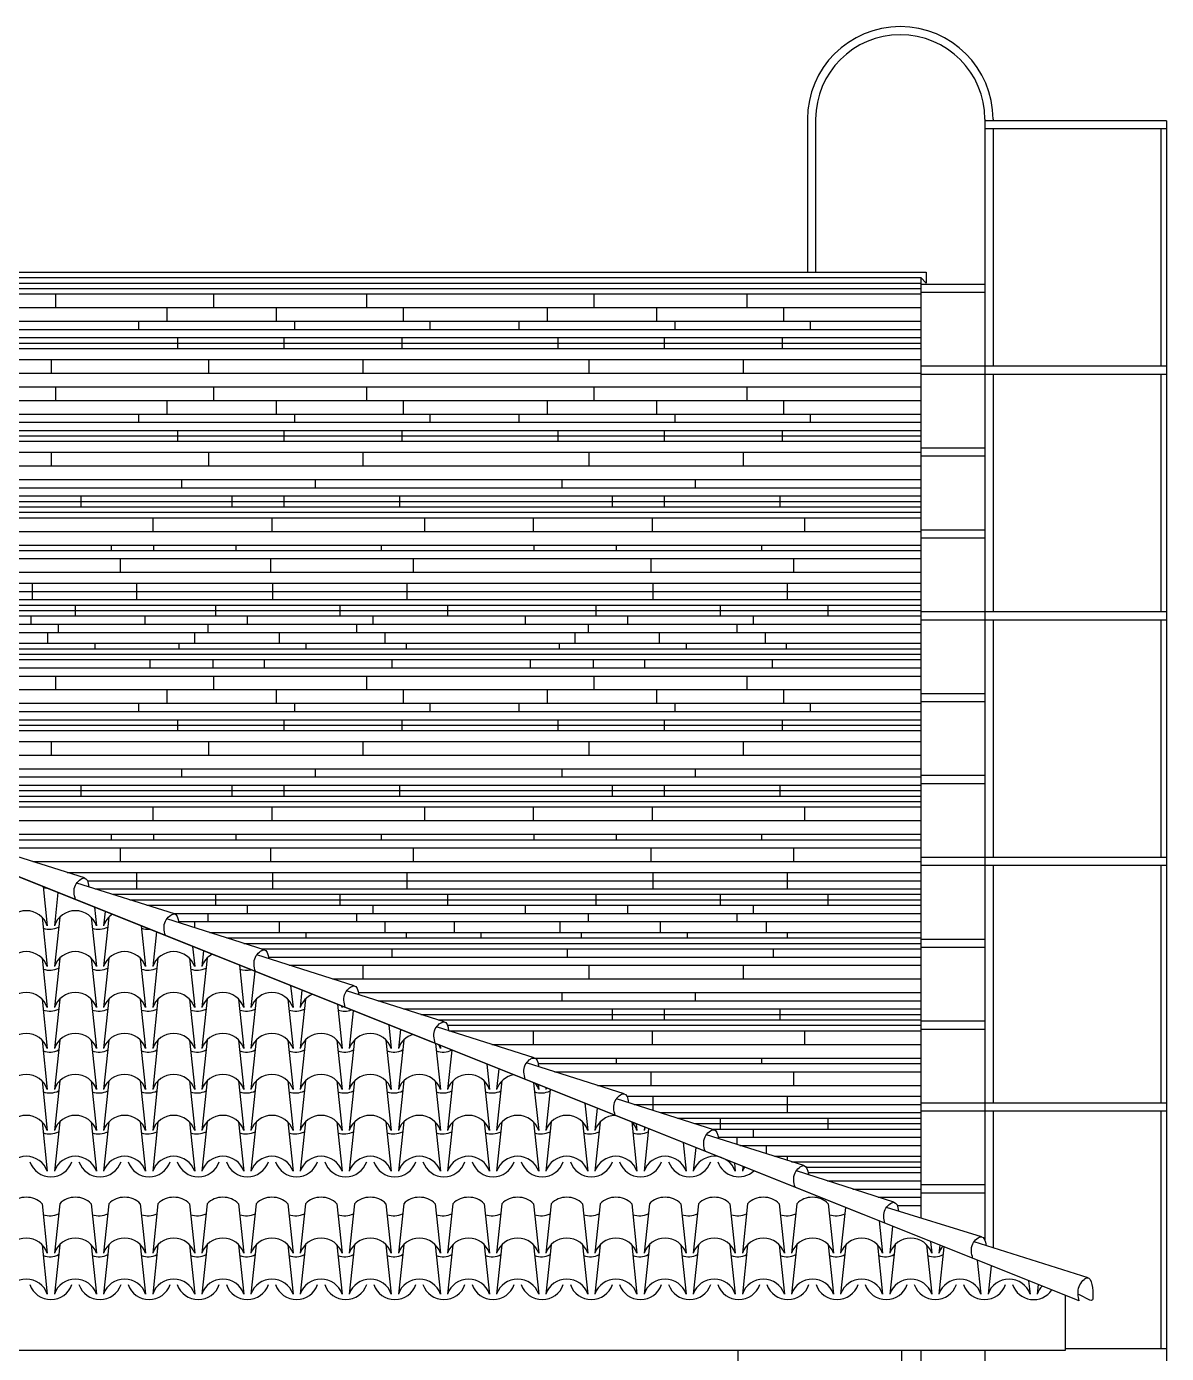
# Model space of a CAD drawing. Header units: millimetres. Extents: x -4228 to 27092, y -6721 to 984.
# Drawn here: x 23699.9 to 24117.5, y -2246.2 to -1760 of the extents above; entities that cross this region are included whole.
import ezdxf

# ---------------------------------------------------------------- set-up
doc = ezdxf.new("R2010")
doc.units = ezdxf.units.MM
doc.header["$LTSCALE"] = 50
for name, color, linetype in [('PAREDES3', 2, 'Continuous'), ('pedras', 2, 'Continuous'), ('PENA01', 3, 'Continuous'), ('PENA24', 24, 'Continuous'), ('PENA_01', 3, 'Continuous'), ('telhas', 3, 'Continuous')]:
    doc.layers.add(name, color=color, linetype=linetype)

msp = doc.modelspace()

# ---------------------------------------------------------------- linework, layer by layer
at = {"layer": 'PAREDES3', "color": 3, "linetype": 'Continuous', "lineweight": 30}
for p, q in [((24080.52, -2244.96), (24080.52, -2224.96)), ((24080.52, -2244.96), (24080.52, -2224.96)), ((24080.52, -2244.96), (24080.52, -2226.96)), ((24080.52, -2244.96), (24080.52, -2226.96)), ((23475.52, -2244.96), (24080.52, -2244.96)), ((23960.52, -2244.96), (23960.52, -2882.46)), ((24020.52, -2294.96), (24020.52, -2244.96))]:
    msp.add_line(p, q, dxfattribs=at)
at = {"layer": 'pedras', "color": 53, "linetype": 'Continuous', "lineweight": 30}
for p, q in [((23643.47, -1853.96), (24027.47, -1853.96)), ((23643.47, -1855.96), (24027.47, -1855.96)), ((23643.47, -1857.96), (24027.47, -1857.96)), ((23710.59, -1862.96), (23710.59, -1857.96)), ((23768.48, -1862.96), (23768.48, -1857.96)), ((23824.56, -1862.96), (23824.56, -1857.96)), ((23907.8, -1862.96), (23907.8, -1857.96)), ((23963.88, -1862.96), (23963.88, -1857.96)), ((23643.47, -1862.96), (24027.47, -1862.96)), ((23751.43, -1867.96), (23751.43, -1862.96)), ((23791.48, -1867.96), (23791.48, -1862.96)), ((23838, -1867.96), (23838, -1862.96)), ((23890.74, -1867.96), (23890.74, -1862.96)), ((23930.8, -1867.96), (23930.8, -1862.96)), ((23977.31, -1867.96), (23977.31, -1862.96)), ((23643.47, -1867.96), (24027.47, -1867.96)), ((23643.47, -1870.96), (24027.47, -1870.96)), ((23741.09, -1870.96), (23741.09, -1867.96)), ((23798.2, -1870.96), (23798.2, -1867.96)), ((23847.82, -1870.96), (23847.82, -1867.96)), ((23880.4, -1870.96), (23880.4, -1867.96)), ((23937.52, -1870.96), (23937.52, -1867.96)), ((23987.14, -1870.96), (23987.14, -1867.96)), ((23643.47, -1873.96), (24027.47, -1873.96)), ((23643.47, -1875.96), (24027.47, -1875.96)), ((23755.3, -1877.96), (23755.3, -1873.96)), ((23794.33, -1877.96), (23794.33, -1873.96)), ((23837.49, -1877.96), (23837.49, -1873.96)), ((23894.61, -1877.96), (23894.61, -1873.96)), ((23933.64, -1877.96), (23933.64, -1873.96)), ((23976.8, -1877.96), (23976.8, -1873.96)), ((23643.47, -1877.96), (24027.47, -1877.96)), ((23643.47, -1881.96), (24027.47, -1881.96)), ((23709.04, -1886.96), (23709.04, -1881.96)), ((23766.67, -1886.96), (23766.67, -1881.96)), ((23823.27, -1886.96), (23823.27, -1881.96)), ((23905.99, -1886.96), (23905.99, -1881.96)), ((23962.58, -1886.96), (23962.58, -1881.96)), ((23643.47, -1886.96), (24027.47, -1886.96)), ((23643.47, -1891.96), (24027.47, -1891.96)), ((23710.59, -1896.96), (23710.59, -1891.96)), ((23768.48, -1896.96), (23768.48, -1891.96)), ((23824.56, -1896.96), (23824.56, -1891.96)), ((23907.8, -1896.96), (23907.8, -1891.96)), ((23963.88, -1896.96), (23963.88, -1891.96)), ((23643.47, -1896.96), (24027.47, -1896.96)), ((23751.43, -1901.96), (23751.43, -1896.96)), ((23791.48, -1901.96), (23791.48, -1896.96)), ((23838, -1901.96), (23838, -1896.96)), ((23890.74, -1901.96), (23890.74, -1896.96)), ((23930.8, -1901.96), (23930.8, -1896.96)), ((23977.31, -1901.96), (23977.31, -1896.96)), ((23643.47, -1901.96), (24027.47, -1901.96)), ((23643.47, -1904.96), (24027.47, -1904.96)), ((23741.09, -1904.96), (23741.09, -1901.96)), ((23798.2, -1904.96), (23798.2, -1901.96)), ((23847.82, -1904.96), (23847.82, -1901.96)), ((23880.4, -1904.96), (23880.4, -1901.96)), ((23937.52, -1904.96), (23937.52, -1901.96)), ((23987.14, -1904.96), (23987.14, -1901.96)), ((23643.47, -1907.96), (24027.47, -1907.96)), ((23643.47, -1909.96), (24027.47, -1909.96)), ((23755.3, -1911.96), (23755.3, -1907.96)), ((23794.33, -1911.96), (23794.33, -1907.96)), ((23837.49, -1911.96), (23837.49, -1907.96)), ((23894.61, -1911.96), (23894.61, -1907.96)), ((23933.64, -1911.96), (23933.64, -1907.96)), ((23976.8, -1911.96), (23976.8, -1907.96)), ((23643.47, -1911.96), (24027.47, -1911.96)), ((23643.47, -1915.96), (24027.47, -1915.96)), ((23709.04, -1920.96), (23709.04, -1915.96)), ((23766.67, -1920.96), (23766.67, -1915.96)), ((23823.27, -1920.96), (23823.27, -1915.96)), ((23905.99, -1920.96), (23905.99, -1915.96)), ((23962.58, -1920.96), (23962.58, -1915.96)), ((23643.47, -1920.96), (24027.47, -1920.96)), ((23643.47, -1925.96), (24027.47, -1925.96)), ((23643.47, -1928.96), (24027.47, -1928.96)), ((23756.85, -1928.96), (23756.85, -1925.96)), ((23805.7, -1928.96), (23805.7, -1925.96)), ((23896.17, -1928.96), (23896.17, -1925.96)), ((23945.01, -1928.96), (23945.01, -1925.96)), ((23643.47, -1931.96), (24027.47, -1931.96)), ((23643.47, -1933.96), (24027.47, -1933.96)), ((23719.9, -1935.96), (23719.9, -1931.96)), ((23775.2, -1935.96), (23775.2, -1931.96)), ((23794.33, -1935.96), (23794.33, -1931.96)), ((23836.71, -1935.96), (23836.71, -1931.96)), ((23914.51, -1935.96), (23914.51, -1931.96)), ((23933.64, -1935.96), (23933.64, -1931.96)), ((23976.02, -1935.96), (23976.02, -1931.96)), ((23643.47, -1935.96), (24027.47, -1935.96)), ((23643.47, -1937.96), (24027.47, -1937.96)), ((23643.47, -1939.96), (24027.47, -1939.96)), ((23746.26, -1944.96), (23746.26, -1939.96)), ((23789.93, -1944.96), (23789.93, -1939.96)), ((23845.76, -1944.96), (23845.76, -1939.96)), ((23885.57, -1944.96), (23885.57, -1939.96)), ((23929.25, -1944.96), (23929.25, -1939.96)), ((23985.07, -1944.96), (23985.07, -1939.96)), ((23643.47, -1944.96), (24027.47, -1944.96)), ((23643.47, -1949.96), (24027.47, -1949.96)), ((23643.47, -1951.96), (24027.47, -1951.96)), ((23731.01, -1951.96), (23731.01, -1949.96)), ((23746.52, -1951.96), (23746.52, -1949.96)), ((23776.75, -1951.96), (23776.75, -1949.96)), ((23829.99, -1951.96), (23829.99, -1949.96)), ((23885.83, -1951.96), (23885.83, -1949.96)), ((23916.07, -1951.96), (23916.07, -1949.96)), ((23969.3, -1951.96), (23969.3, -1949.96)), ((23643.47, -1954.96), (24027.47, -1954.96)), ((23734.37, -1959.96), (23734.37, -1954.96)), ((23789.42, -1959.96), (23789.42, -1954.96)), ((23841.62, -1959.96), (23841.62, -1954.96)), ((23928.73, -1959.96), (23928.73, -1954.96)), ((23980.93, -1959.96), (23980.93, -1954.96)), ((23643.47, -1959.96), (24027.47, -1959.96)), ((23643.47, -1963.96), (24027.47, -1963.96)), ((23702.07, -1969.96), (23702.07, -1963.96)), ((23740.31, -1969.96), (23740.31, -1963.96)), ((23790.19, -1969.96), (23790.19, -1963.96)), ((23839.3, -1969.96), (23839.3, -1963.96)), ((23929.5, -1969.96), (23929.5, -1963.96)), ((23978.61, -1969.96), (23978.61, -1963.96)), ((23643.47, -1966.96), (24027.47, -1966.96)), ((23643.47, -1969.96), (24027.47, -1969.96)), ((23643.47, -1971.96), (24027.47, -1971.96)), ((23643.47, -1973.96), (24027.47, -1973.96)), ((23717.83, -1975.96), (23717.83, -1971.96)), ((23769.26, -1975.96), (23769.26, -1971.96)), ((23814.74, -1975.96), (23814.74, -1971.96)), ((23854.28, -1975.96), (23854.28, -1971.96)), ((23908.57, -1975.96), (23908.57, -1971.96)), ((23954.06, -1975.96), (23954.06, -1971.96)), ((23993.6, -1975.96), (23993.6, -1971.96)), ((23643.47, -1975.96), (24027.47, -1975.96)), ((23643.47, -1978.96), (24027.47, -1978.96)), ((23701.55, -1978.96), (23701.55, -1975.96)), ((23711.63, -1981.96), (23711.63, -1978.96)), ((23743.42, -1978.96), (23743.42, -1975.96)), ((23766.42, -1981.96), (23766.42, -1978.96)), ((23780.89, -1978.96), (23780.89, -1975.96)), ((23820.95, -1981.96), (23820.95, -1978.96)), ((23826.89, -1978.96), (23826.89, -1975.96)), ((23882.73, -1978.96), (23882.73, -1975.96)), ((23905.73, -1981.96), (23905.73, -1978.96)), ((23920.2, -1978.96), (23920.2, -1975.96)), ((23960.26, -1981.96), (23960.26, -1978.96)), ((23966.2, -1978.96), (23966.2, -1975.96)), ((23643.47, -1981.96), (24027.47, -1981.96)), ((23707.75, -1985.96), (23707.75, -1981.96)), ((23761.51, -1985.96), (23761.51, -1981.96)), ((23792.52, -1985.96), (23792.52, -1981.96)), ((23831.28, -1985.96), (23831.28, -1981.96)), ((23900.82, -1985.96), (23900.82, -1981.96)), ((23931.83, -1985.96), (23931.83, -1981.96)), ((23970.6, -1985.96), (23970.6, -1981.96)), ((23643.47, -1985.96), (24027.47, -1985.96)), ((23643.47, -1987.96), (24027.47, -1987.96)), ((23725.07, -1987.96), (23725.07, -1985.96)), ((23755.82, -1987.96), (23755.82, -1985.96)), ((23802.34, -1987.96), (23802.34, -1985.96)), ((23839.04, -1987.96), (23839.04, -1985.96)), ((23895.13, -1987.96), (23895.13, -1985.96)), ((23941.65, -1987.96), (23941.65, -1985.96)), ((23978.35, -1987.96), (23978.35, -1985.96)), ((23643.47, -1989.96), (24027.47, -1989.96)), ((23643.47, -1991.96), (24027.47, -1991.96)), ((23745.22, -1994.96), (23745.22, -1991.96)), ((23768.23, -1994.96), (23768.23, -1991.96)), ((23787.09, -1994.96), (23787.09, -1991.96)), ((23833.87, -1994.96), (23833.87, -1991.96)), ((23884.54, -1994.96), (23884.54, -1991.96)), ((23907.54, -1994.96), (23907.54, -1991.96)), ((23926.4, -1994.96), (23926.4, -1991.96)), ((23973.18, -1994.96), (23973.18, -1991.96)), ((23643.47, -1994.96), (24027.47, -1994.96)), ((23643.47, -1997.96), (24027.47, -1997.96)), ((23710.59, -2002.96), (23710.59, -1997.96)), ((23768.48, -2002.96), (23768.48, -1997.96)), ((23824.56, -2002.96), (23824.56, -1997.96)), ((23907.8, -2002.96), (23907.8, -1997.96)), ((23963.88, -2002.96), (23963.88, -1997.96)), ((23643.47, -2002.96), (24027.47, -2002.96)), ((23751.43, -2007.96), (23751.43, -2002.96)), ((23791.48, -2007.96), (23791.48, -2002.96)), ((23838, -2007.96), (23838, -2002.96)), ((23890.74, -2007.96), (23890.74, -2002.96)), ((23930.8, -2007.96), (23930.8, -2002.96)), ((23977.31, -2007.96), (23977.31, -2002.96)), ((23643.47, -2007.96), (24027.47, -2007.96)), ((23741.09, -2010.96), (23741.09, -2007.96)), ((23798.2, -2010.96), (23798.2, -2007.96)), ((23847.82, -2010.96), (23847.82, -2007.96)), ((23880.4, -2010.96), (23880.4, -2007.96)), ((23937.52, -2010.96), (23937.52, -2007.96)), ((23987.14, -2010.96), (23987.14, -2007.96)), ((23643.47, -2010.96), (24027.47, -2010.96)), ((23643.47, -2013.96), (24027.47, -2013.96)), ((23643.47, -2015.96), (24027.47, -2015.96)), ((23755.3, -2017.96), (23755.3, -2013.96)), ((23794.33, -2017.96), (23794.33, -2013.96)), ((23837.49, -2017.96), (23837.49, -2013.96)), ((23894.61, -2017.96), (23894.61, -2013.96)), ((23933.64, -2017.96), (23933.64, -2013.96)), ((23976.8, -2017.96), (23976.8, -2013.96)), ((23643.47, -2017.96), (24027.47, -2017.96)), ((23643.47, -2021.96), (24027.47, -2021.96)), ((23709.04, -2026.96), (23709.04, -2021.96)), ((23766.67, -2026.96), (23766.67, -2021.96)), ((23823.27, -2026.96), (23823.27, -2021.96)), ((23905.99, -2026.96), (23905.99, -2021.96)), ((23962.58, -2026.96), (23962.58, -2021.96)), ((23643.47, -2026.96), (24027.47, -2026.96)), ((23643.47, -2031.96), (24027.47, -2031.96)), ((23756.85, -2034.96), (23756.85, -2031.96)), ((23805.7, -2034.96), (23805.7, -2031.96)), ((23896.17, -2034.96), (23896.17, -2031.96)), ((23945.01, -2034.96), (23945.01, -2031.96)), ((23643.47, -2034.96), (24027.47, -2034.96)), ((23643.47, -2037.96), (24027.47, -2037.96)), ((23643.47, -2039.96), (24027.47, -2039.96)), ((23643.72, -2041.96), (24027.47, -2041.96)), ((23719.9, -2041.96), (23719.9, -2037.96)), ((23775.2, -2041.96), (23775.2, -2037.96)), ((23794.33, -2041.96), (23794.33, -2037.96)), ((23836.71, -2041.96), (23836.71, -2037.96)), ((23914.51, -2041.96), (23914.51, -2037.96)), ((23933.64, -2041.96), (23933.64, -2037.96)), ((23976.02, -2041.96), (23976.02, -2037.96)), ((23650.03, -2043.96), (24027.47, -2043.96)), ((23655.88, -2045.96), (24027.47, -2045.96)), ((23746.26, -2050.96), (23746.26, -2045.96)), ((23789.93, -2050.96), (23789.93, -2045.96)), ((23845.76, -2050.96), (23845.76, -2045.96)), ((23885.57, -2050.96), (23885.57, -2045.96)), ((23929.25, -2050.96), (23929.25, -2045.96)), ((23985.07, -2050.96), (23985.07, -2045.96)), ((23663.47, -2050.96), (24027.47, -2050.96)), ((23679.26, -2055.96), (24027.47, -2055.96)), ((23731.01, -2057.96), (23731.01, -2055.96)), ((23746.52, -2057.96), (23746.52, -2055.96)), ((23776.75, -2057.96), (23776.75, -2055.96)), ((23829.99, -2057.96), (23829.99, -2055.96)), ((23885.83, -2057.96), (23885.83, -2055.96)), ((23916.07, -2057.96), (23916.07, -2055.96)), ((23969.3, -2057.96), (23969.3, -2055.96)), ((23685.57, -2057.96), (24027.47, -2057.96)), ((23689.61, -2060.96), (24027.47, -2060.96)), ((23734.37, -2065.96), (23734.37, -2060.96)), ((23789.42, -2065.96), (23789.42, -2060.96)), ((23841.62, -2065.96), (23841.62, -2060.96)), ((23928.73, -2065.96), (23928.73, -2060.96)), ((23980.93, -2065.96), (23980.93, -2060.96)), ((23702.17, -2065.96), (24027.47, -2065.96)), ((23714.8, -2069.96), (24027.47, -2069.96)), ((23740.31, -2075.96), (23740.31, -2069.96)), ((23790.19, -2075.96), (23790.19, -2069.96)), ((23839.3, -2075.96), (23839.3, -2069.96)), ((23929.5, -2075.96), (23929.5, -2069.96)), ((23978.61, -2075.96), (23978.61, -2069.96)), ((23722.19, -2072.96), (24027.47, -2072.96)), ((23725.08, -2075.96), (24027.47, -2075.96)), ((23731.39, -2077.96), (24027.47, -2077.96)), ((23737.71, -2079.96), (24027.47, -2079.96)), ((23769.26, -2081.96), (23769.26, -2077.96)), ((23814.74, -2081.96), (23814.74, -2077.96)), ((23854.28, -2081.96), (23854.28, -2077.96)), ((23908.57, -2081.96), (23908.57, -2077.96)), ((23954.06, -2081.96), (23954.06, -2077.96)), ((23993.6, -2081.96), (23993.6, -2077.96)), ((23744.02, -2081.96), (24027.47, -2081.96)), ((23753.49, -2084.96), (24027.47, -2084.96)), ((23766.42, -2087.96), (23766.42, -2084.96)), ((23780.89, -2084.96), (23780.89, -2081.96)), ((23820.95, -2087.96), (23820.95, -2084.96)), ((23826.89, -2084.96), (23826.89, -2081.96)), ((23882.73, -2084.96), (23882.73, -2081.96)), ((23905.73, -2087.96), (23905.73, -2084.96)), ((23920.2, -2084.96), (23920.2, -2081.96)), ((23960.26, -2087.96), (23960.26, -2084.96)), ((23966.2, -2084.96), (23966.2, -2081.96)), ((23755.62, -2087.96), (24027.47, -2087.96)), ((23761.51, -2090.24), (23761.51, -2087.96)), ((23792.52, -2091.96), (23792.52, -2087.96)), ((23831.28, -2091.96), (23831.28, -2087.96)), ((23856.68, -2091.96), (23856.68, -2087.96)), ((23895.44, -2091.96), (23895.44, -2087.96)), ((23932.17, -2091.96), (23932.17, -2087.96)), ((23970.94, -2091.96), (23970.94, -2087.96)), ((23766.93, -2091.96), (24027.47, -2091.96)), ((23773.25, -2093.96), (24027.47, -2093.96)), ((23802.34, -2093.96), (23802.34, -2091.96)), ((23839.04, -2093.96), (23839.04, -2091.96)), ((23866.5, -2093.96), (23866.5, -2091.96)), ((23903.19, -2093.96), (23903.19, -2091.96)), ((23941.99, -2093.96), (23941.99, -2091.96)), ((23978.69, -2093.96), (23978.69, -2091.96)), ((23779.56, -2095.96), (24027.47, -2095.96)), ((23785.88, -2097.96), (24027.47, -2097.96)), ((23833.87, -2100.96), (23833.87, -2097.96)), ((23898.03, -2100.96), (23898.03, -2097.96)), ((23973.52, -2100.96), (23973.52, -2097.96)), ((23788.54, -2100.96), (24027.47, -2100.96)), ((23796.16, -2103.96), (24027.47, -2103.96)), ((23823.27, -2108.96), (23823.27, -2103.96)), ((23905.99, -2108.96), (23905.99, -2103.96)), ((23962.58, -2108.96), (23962.58, -2103.96)), ((23811.94, -2108.96), (24027.47, -2108.96)), ((23821.46, -2113.96), (24027.47, -2113.96)), ((23896.17, -2116.96), (23896.17, -2113.96)), ((23945.01, -2116.96), (23945.01, -2113.96)), ((23828.54, -2116.96), (24027.47, -2116.96)), ((23838.01, -2119.96), (24027.47, -2119.96)), ((23914.51, -2123.96), (23914.51, -2119.96)), ((23933.64, -2123.96), (23933.64, -2119.96)), ((23976.02, -2123.96), (23976.02, -2119.96)), ((23844.33, -2121.96), (24027.47, -2121.96)), ((23850.64, -2123.96), (24027.47, -2123.96)), ((23854.1, -2125.96), (24027.47, -2125.96)), ((23854.61, -2127.96), (24027.47, -2127.96)), ((23885.57, -2132.96), (23885.57, -2127.96)), ((23929.25, -2132.96), (23929.25, -2127.96)), ((23985.07, -2132.96), (23985.07, -2127.96)), ((23870.39, -2132.96), (24027.47, -2132.96)), ((23885.16, -2137.96), (24027.47, -2137.96)), ((23916.07, -2139.96), (23916.07, -2137.96)), ((23969.3, -2139.96), (23969.3, -2137.96)), ((23887.28, -2139.96), (24027.47, -2139.96)), ((23893.31, -2142.96), (24027.47, -2142.96)), ((23928.73, -2147.96), (23928.73, -2142.96)), ((23980.93, -2147.96), (23980.93, -2142.96)), ((23909.09, -2147.96), (24027.47, -2147.96)), ((23919.84, -2151.96), (24027.47, -2151.96)), ((23929.5, -2157.17), (23929.5, -2151.96)), ((23978.61, -2157.96), (23978.61, -2151.96)), ((23922.53, -2154.96), (24027.47, -2154.96)), ((23932, -2157.96), (24027.47, -2157.96)), ((23938.32, -2159.96), (24027.47, -2159.96)), ((23944.63, -2161.96), (24027.47, -2161.96)), ((23954.06, -2163.96), (23954.06, -2159.96)), ((23993.6, -2163.96), (23993.6, -2159.96)), ((23950.95, -2163.96), (24027.47, -2163.96)), ((23953.3, -2166.96), (24027.47, -2166.96)), ((23960.26, -2169.66), (23960.26, -2166.96)), ((23966.2, -2166.96), (23966.2, -2163.96)), ((23961.23, -2169.96), (24027.47, -2169.96)), ((23970.94, -2173.04), (23970.94, -2169.96)), ((23973.86, -2173.96), (24027.47, -2173.96)), ((23978.69, -2175.49), (23978.69, -2173.96)), ((23980.17, -2175.96), (24027.47, -2175.96)), ((23985.53, -2177.96), (24027.47, -2177.96)), ((23986.22, -2179.96), (24027.47, -2179.96)), ((23993.37, -2182.96), (24027.47, -2182.96)), ((24002.65, -2185.96), (24027.47, -2185.96)), ((24011.92, -2188.96), (24027.47, -2188.96)), ((24018.85, -2191.96), (24027.47, -2191.96))]:
    msp.add_line(p, q, dxfattribs=at)
at = {"layer": 'PENA01', "color": 3, "linetype": 'Continuous', "lineweight": 30}
for p, q in [((24027.47, -1851.96), (24027.47, -2196.55)), ((24027.47, -2244.96), (24027.47, -2382.96))]:
    msp.add_line(p, q, dxfattribs=at)
at = {"layer": 'PENA24', "color": 3, "linetype": 'Continuous', "lineweight": 30}
msp.add_line((24085.52, -2226.96), (23633.02, -2045.96), dxfattribs=at)
msp.add_line((24085.52, -2226.96), (23633.02, -2045.96), dxfattribs=at)
at = {"layer": 'PENA24', "color": 3, "lineweight": 30}
for p, q in [((24085.52, -2226.96), (23690.52, -2068.96)), ((23705.99, -2075.15), (23707.52, -2089.46)), ((23711.42, -2077.32), (23710.12, -2089.46)), ((23724.79, -2082.67), (23725.52, -2089.46)), ((23728.68, -2084.23), (23728.12, -2089.46)), ((23705.58, -2086.35), (23707.52, -2104.46)), ((23712.06, -2086.35), (23710.12, -2104.46)), ((23723.58, -2086.35), (23725.52, -2104.46)), ((23730.06, -2086.35), (23728.12, -2104.46)), ((23741.92, -2089.52), (23743.52, -2104.46)), ((23747.48, -2091.75), (23746.12, -2104.46)), ((23760.73, -2097.05), (23761.52, -2104.46)), ((23764.74, -2098.65), (23764.12, -2104.46)), ((23705.58, -2101.35), (23707.52, -2119.46)), ((23712.06, -2101.35), (23710.12, -2119.46)), ((23723.58, -2101.35), (23725.52, -2119.46)), ((23730.06, -2101.35), (23728.12, -2119.46)), ((23741.58, -2101.35), (23743.52, -2119.46)), ((23748.06, -2101.35), (23746.12, -2119.46)), ((23759.58, -2101.35), (23761.52, -2119.46)), ((23766.06, -2101.35), (23764.12, -2119.46)), ((23777.86, -2103.9), (23779.52, -2119.46)), ((23783.54, -2106.17), (23782.12, -2119.46)), ((23796.66, -2111.42), (23797.52, -2119.46)), ((23800.8, -2113.08), (23800.12, -2119.46)), ((23705.58, -2116.35), (23707.52, -2134.46)), ((23712.06, -2116.35), (23710.12, -2134.46)), ((23723.58, -2116.35), (23725.52, -2134.46)), ((23730.06, -2116.35), (23728.12, -2134.46)), ((23741.58, -2116.35), (23743.52, -2134.46)), ((23748.06, -2116.35), (23746.12, -2134.46)), ((23759.58, -2116.35), (23761.52, -2134.46)), ((23766.06, -2116.35), (23764.12, -2134.46)), ((23777.58, -2116.35), (23779.52, -2134.46)), ((23784.06, -2116.35), (23782.12, -2134.46)), ((23795.58, -2116.35), (23797.52, -2134.46)), ((23802.06, -2116.35), (23800.12, -2134.46)), ((23813.79, -2118.27), (23815.52, -2134.46)), ((23815.47, -2118.94), (23815.52, -2119.46)), ((23819.6, -2120.6), (23818.12, -2134.46)), ((23832.59, -2125.79), (23833.52, -2134.46)), ((23836.87, -2127.5), (23836.12, -2134.46)), ((23705.58, -2131.35), (23707.52, -2149.46)), ((23712.06, -2131.35), (23710.12, -2149.46)), ((23723.58, -2131.35), (23725.52, -2149.46)), ((23730.06, -2131.35), (23728.12, -2149.46)), ((23741.58, -2131.35), (23743.52, -2149.46)), ((23748.06, -2131.35), (23746.12, -2149.46)), ((23759.58, -2131.35), (23761.52, -2149.46)), ((23766.06, -2131.35), (23764.12, -2149.46)), ((23777.58, -2131.35), (23779.52, -2149.46)), ((23784.06, -2131.35), (23782.12, -2149.46)), ((23795.58, -2131.35), (23797.52, -2149.46)), ((23802.06, -2131.35), (23800.12, -2149.46)), ((23813.58, -2131.35), (23815.52, -2149.46)), ((23820.06, -2131.35), (23818.12, -2149.46)), ((23831.58, -2131.35), (23833.52, -2149.46)), ((23838.06, -2131.35), (23836.12, -2149.46)), ((23849.72, -2132.64), (23851.52, -2149.46)), ((23851.4, -2133.31), (23851.52, -2134.46)), ((23854.13, -2134.4), (23854.12, -2134.46)), ((23855.67, -2135.01), (23854.12, -2149.46)), ((23868.53, -2140.16), (23869.52, -2149.46)), ((23872.93, -2141.93), (23872.12, -2149.46)), ((23705.58, -2146.35), (23707.52, -2164.46)), ((23712.06, -2146.35), (23710.12, -2164.46)), ((23723.58, -2146.35), (23725.52, -2164.46)), ((23730.06, -2146.35), (23728.12, -2164.46)), ((23741.58, -2146.35), (23743.52, -2164.46)), ((23748.06, -2146.35), (23746.12, -2164.46)), ((23759.58, -2146.35), (23761.52, -2164.46)), ((23766.06, -2146.35), (23764.12, -2164.46)), ((23777.58, -2146.35), (23779.52, -2164.46)), ((23784.06, -2146.35), (23782.12, -2164.46)), ((23795.58, -2146.35), (23797.52, -2164.46)), ((23802.06, -2146.35), (23800.12, -2164.46)), ((23813.58, -2146.35), (23815.52, -2164.46)), ((23820.06, -2146.35), (23818.12, -2164.46)), ((23831.58, -2146.35), (23833.52, -2164.46)), ((23838.06, -2146.35), (23836.12, -2164.46)), ((23849.58, -2146.35), (23851.52, -2164.46)), ((23856.06, -2146.35), (23854.12, -2164.46)), ((23867.58, -2146.35), (23869.52, -2164.46)), ((23874.06, -2146.35), (23872.12, -2164.46)), ((23885.65, -2147.02), (23887.52, -2164.46)), ((23887.33, -2147.69), (23887.52, -2149.46)), ((23890.19, -2148.83), (23890.12, -2149.46)), ((23891.73, -2149.45), (23890.12, -2164.46)), ((23904.46, -2154.54), (23905.52, -2164.46)), ((23908.99, -2156.35), (23908.12, -2164.46)), ((23705.58, -2161.35), (23707.52, -2179.46)), ((23712.06, -2161.35), (23710.12, -2179.46)), ((23723.58, -2161.35), (23725.52, -2179.46)), ((23730.06, -2161.35), (23728.12, -2179.46)), ((23741.58, -2161.35), (23743.52, -2179.46)), ((23748.06, -2161.35), (23746.12, -2179.46)), ((23759.58, -2161.35), (23761.52, -2179.46)), ((23766.06, -2161.35), (23764.12, -2179.46)), ((23777.58, -2161.35), (23779.52, -2179.46)), ((23784.06, -2161.35), (23782.12, -2179.46)), ((23795.58, -2161.35), (23797.52, -2179.46)), ((23802.06, -2161.35), (23800.12, -2179.46)), ((23813.58, -2161.35), (23815.52, -2179.46)), ((23820.06, -2161.35), (23818.12, -2179.46)), ((23831.58, -2161.35), (23833.52, -2179.46)), ((23838.06, -2161.35), (23836.12, -2179.46)), ((23849.58, -2161.35), (23851.52, -2179.46)), ((23856.06, -2161.35), (23854.12, -2179.46)), ((23867.58, -2161.35), (23869.52, -2179.46)), ((23874.06, -2161.35), (23872.12, -2179.46)), ((23885.58, -2161.35), (23887.52, -2179.46)), ((23892.06, -2161.35), (23890.12, -2179.46)), ((23903.58, -2161.35), (23905.52, -2179.46)), ((23910.06, -2161.35), (23908.12, -2179.46)), ((23921.58, -2161.35), (23923.52, -2179.46)), ((23923.26, -2162.06), (23923.52, -2164.46)), ((23926.25, -2163.25), (23926.12, -2164.46)), ((23927.79, -2163.87), (23926.12, -2179.46)), ((23940.39, -2168.91), (23941.52, -2179.46)), ((23945.05, -2170.77), (23944.12, -2179.46)), ((23959.2, -2176.43), (23959.52, -2179.46)), ((23962.31, -2177.68), (23962.12, -2179.46)), ((23705.58, -2191.35), (23707.52, -2209.46)), ((23712.06, -2191.35), (23710.12, -2209.46)), ((23723.58, -2191.35), (23725.52, -2209.46)), ((23730.06, -2191.35), (23728.12, -2209.46)), ((23741.58, -2191.35), (23743.52, -2209.46)), ((23748.06, -2191.35), (23746.12, -2209.46)), ((23759.58, -2191.35), (23761.52, -2209.46)), ((23766.06, -2191.35), (23764.12, -2209.46)), ((23777.58, -2191.35), (23779.52, -2209.46)), ((23784.06, -2191.35), (23782.12, -2209.46)), ((23795.58, -2191.35), (23797.52, -2209.46)), ((23802.06, -2191.35), (23800.12, -2209.46)), ((23813.58, -2191.35), (23815.52, -2209.46)), ((23820.06, -2191.35), (23818.12, -2209.46)), ((23831.58, -2191.35), (23833.52, -2209.46)), ((23838.06, -2191.35), (23836.12, -2209.46)), ((23849.58, -2191.35), (23851.52, -2209.46)), ((23856.06, -2191.35), (23854.12, -2209.46)), ((23867.58, -2191.35), (23869.52, -2209.46)), ((23874.06, -2191.35), (23872.12, -2209.46)), ((23885.58, -2191.35), (23887.52, -2209.46)), ((23892.06, -2191.35), (23890.12, -2209.46)), ((23903.58, -2191.35), (23905.52, -2209.46)), ((23910.06, -2191.35), (23908.12, -2209.46)), ((23921.58, -2191.35), (23923.52, -2209.46)), ((23928.06, -2191.35), (23926.12, -2209.46)), ((23939.58, -2191.35), (23941.52, -2209.46)), ((23946.06, -2191.35), (23944.12, -2209.46)), ((23957.58, -2191.35), (23959.52, -2209.46)), ((23964.06, -2191.35), (23962.12, -2209.46)), ((23975.58, -2191.35), (23977.52, -2209.46)), ((23982.06, -2191.35), (23980.12, -2209.46)), ((23993.58, -2191.35), (23995.52, -2209.46)), ((23999.91, -2192.72), (23998.12, -2209.46)), ((24012.26, -2197.66), (24013.52, -2209.46)), ((24017.17, -2199.62), (24016.12, -2209.46)), ((23705.58, -2206.35), (23707.52, -2224.46)), ((23712.06, -2206.35), (23710.12, -2224.46)), ((23723.58, -2206.35), (23725.52, -2224.46)), ((23730.06, -2206.35), (23728.12, -2224.46)), ((23741.58, -2206.35), (23743.52, -2224.46)), ((23748.06, -2206.35), (23746.12, -2224.46)), ((23759.58, -2206.35), (23761.52, -2224.46)), ((23766.06, -2206.35), (23764.12, -2224.46)), ((23777.58, -2206.35), (23779.52, -2224.46)), ((23784.06, -2206.35), (23782.12, -2224.46)), ((23795.58, -2206.35), (23797.52, -2224.46)), ((23802.06, -2206.35), (23800.12, -2224.46)), ((23813.58, -2206.35), (23815.52, -2224.46)), ((23820.06, -2206.35), (23818.12, -2224.46)), ((23831.58, -2206.35), (23833.52, -2224.46)), ((23838.06, -2206.35), (23836.12, -2224.46)), ((23849.58, -2206.35), (23851.52, -2224.46)), ((23856.06, -2206.35), (23854.12, -2224.46)), ((23867.58, -2206.35), (23869.52, -2224.46)), ((23874.06, -2206.35), (23872.12, -2224.46)), ((23885.58, -2206.35), (23887.52, -2224.46)), ((23892.06, -2206.35), (23890.12, -2224.46)), ((23903.58, -2206.35), (23905.52, -2224.46)), ((23910.06, -2206.35), (23908.12, -2224.46)), ((23921.58, -2206.35), (23923.52, -2224.46)), ((23928.06, -2206.35), (23926.12, -2224.46)), ((23939.58, -2206.35), (23941.52, -2224.46)), ((23946.06, -2206.35), (23944.12, -2224.46)), ((23957.58, -2206.35), (23959.52, -2224.46)), ((23964.06, -2206.35), (23962.12, -2224.46)), ((23975.58, -2206.35), (23977.52, -2224.46)), ((23982.06, -2206.35), (23980.12, -2224.46)), ((23993.58, -2206.35), (23995.52, -2224.46)), ((24000.06, -2206.35), (23998.12, -2224.46)), ((24011.58, -2206.35), (24013.52, -2224.46)), ((24018.06, -2206.35), (24016.12, -2224.46)), ((24029.58, -2206.35), (24031.52, -2224.46)), ((24031.06, -2205.18), (24031.52, -2209.46)), ((24034.44, -2206.53), (24034.12, -2209.46)), ((24035.97, -2207.14), (24034.12, -2224.46)), ((24048.19, -2212.03), (24049.52, -2224.46)), ((24053.24, -2214.05), (24052.12, -2224.46)), ((24067, -2219.55), (24067.52, -2224.46)), ((24070.5, -2220.95), (24070.12, -2224.46))]:
    msp.add_line(p, q, dxfattribs=at)
for centre, radius, start, end in [((23708.4, -2068.32), 7.44, 251.3114, 261.7354), ((23699.82, -2092.1), 8.14, 18.9246, 161.0754), ((23717.82, -2092.1), 8.14, 18.9246, 161.0754), ((23735.82, -2092.1), 8.14, 123.267, 161.0754), ((23708.4, -2083.32), 7.44, 251.3114, 296.0766), ((23726.4, -2083.32), 7.44, 251.3114, 296.0766), ((23744.4, -2083.32), 7.44, 251.3114, 274.3876), ((23699.82, -2107.1), 8.14, 18.9246, 161.0754), ((23717.82, -2107.1), 8.14, 18.9246, 161.0754), ((23735.82, -2107.1), 8.14, 18.9246, 161.0754), ((23753.82, -2107.1), 8.14, 18.9246, 161.0754), ((23771.82, -2107.1), 8.14, 118.3294, 161.0754), ((23708.4, -2098.32), 7.44, 251.3114, 296.0766), ((23726.4, -2098.32), 7.44, 251.3114, 296.0766), ((23744.4, -2098.32), 7.44, 251.3114, 296.0766), ((23762.4, -2098.32), 7.44, 251.3114, 296.0766), ((23780.4, -2098.32), 7.44, 251.3114, 282.8662), ((23699.82, -2122.1), 8.14, 18.9246, 161.0754), ((23717.82, -2122.1), 8.14, 18.9246, 161.0754), ((23735.82, -2122.1), 8.14, 18.9246, 161.0754), ((23753.82, -2122.1), 8.14, 18.9246, 161.0754), ((23771.82, -2122.1), 8.14, 18.9246, 161.0754), ((23789.82, -2122.1), 8.14, 18.9246, 161.0754), ((23807.82, -2122.1), 8.14, 113.0064, 161.0754), ((23708.4, -2113.32), 7.44, 251.3114, 296.0766), ((23726.4, -2113.32), 7.44, 251.3114, 296.0766), ((23744.4, -2113.32), 7.44, 251.3114, 296.0766), ((23762.4, -2113.32), 7.44, 251.3114, 296.0766), ((23780.4, -2113.32), 7.44, 251.3114, 296.0766), ((23798.4, -2113.32), 7.44, 251.3114, 296.0766), ((23807.82, -2122.1), 8.14, 18.9246, 23.3908), ((23816.4, -2113.32), 7.44, 251.3114, 289.8167), ((23816.4, -2113.32), 7.44, 251.3114, 289.8167), ((23699.82, -2137.1), 8.14, 18.9246, 161.0754), ((23717.82, -2137.1), 8.14, 18.9246, 161.0754), ((23735.82, -2137.1), 8.14, 18.9246, 161.0754), ((23753.82, -2137.1), 8.14, 18.9246, 161.0754), ((23771.82, -2137.1), 8.14, 18.9246, 161.0754), ((23789.82, -2137.1), 8.14, 18.9246, 161.0754), ((23807.82, -2137.1), 8.14, 18.9246, 161.0754), ((23825.82, -2137.1), 8.14, 18.9246, 161.0754), ((23843.82, -2137.1), 8.14, 107.1287, 161.0754), ((23843.82, -2137.1), 8.14, 18.9246, 29.2685), ((23861.82, -2137.1), 8.14, 160.6828, 161.0754), ((23708.4, -2128.32), 7.44, 251.3114, 296.0766), ((23726.4, -2128.32), 7.44, 251.3114, 296.0766), ((23744.4, -2128.32), 7.44, 251.3114, 296.0766), ((23762.4, -2128.32), 7.44, 251.3114, 296.0766), ((23780.4, -2128.32), 7.44, 251.3114, 296.0766), ((23798.4, -2128.32), 7.44, 251.3114, 296.0766), ((23816.4, -2128.32), 7.44, 251.3114, 296.0766), ((23816.4, -2128.32), 7.44, 251.3114, 296.0766), ((23834.4, -2128.32), 7.44, 251.3114, 296.0766), ((23834.4, -2128.32), 7.44, 251.3114, 296.0766), ((23852.4, -2128.32), 7.44, 251.3114, 296.0766), ((23852.4, -2128.32), 7.44, 251.3114, 296.0766), ((23699.82, -2152.1), 8.14, 18.9246, 161.0754), ((23717.82, -2152.1), 8.14, 18.9246, 161.0754), ((23735.82, -2152.1), 8.14, 18.9246, 161.0754), ((23753.82, -2152.1), 8.14, 18.9246, 161.0754), ((23771.82, -2152.1), 8.14, 18.9246, 161.0754), ((23789.82, -2152.1), 8.14, 18.9246, 161.0754), ((23807.82, -2152.1), 8.14, 18.9246, 161.0754), ((23825.82, -2152.1), 8.14, 18.9246, 161.0754), ((23843.82, -2152.1), 8.14, 18.9246, 161.0754), ((23861.82, -2152.1), 8.14, 18.9246, 161.0754), ((23879.82, -2152.1), 8.14, 100.3816, 161.0754), ((23879.82, -2152.1), 8.14, 18.9246, 36.0156), ((23897.82, -2152.1), 8.14, 156.7607, 161.0754), ((23708.4, -2143.32), 7.44, 251.3114, 296.0766), ((23726.4, -2143.32), 7.44, 251.3114, 296.0766), ((23744.4, -2143.32), 7.44, 251.3114, 296.0766), ((23762.4, -2143.32), 7.44, 251.3114, 296.0766), ((23780.4, -2143.32), 7.44, 251.3114, 296.0766), ((23798.4, -2143.32), 7.44, 251.3114, 296.0766), ((23816.4, -2143.32), 7.44, 251.3114, 296.0766), ((23816.4, -2143.32), 7.44, 251.3114, 296.0766), ((23834.4, -2143.32), 7.44, 251.3114, 296.0766), ((23834.4, -2143.32), 7.44, 251.3114, 296.0766), ((23852.4, -2143.32), 7.44, 251.3114, 296.0766), ((23852.4, -2143.32), 7.44, 251.3114, 296.0766), ((23870.4, -2143.32), 7.44, 251.3114, 296.0766), ((23870.4, -2143.32), 7.44, 251.3114, 296.0766), ((23888.4, -2143.32), 7.44, 251.3114, 296.0766), ((23888.4, -2143.32), 7.44, 251.3114, 296.0766), ((23699.82, -2167.1), 8.14, 18.9246, 161.0754), ((23717.82, -2167.1), 8.14, 18.9246, 161.0754), ((23735.82, -2167.1), 8.14, 18.9246, 161.0754), ((23753.82, -2167.1), 8.14, 18.9246, 161.0754), ((23771.82, -2167.1), 8.14, 18.9246, 161.0754), ((23789.82, -2167.1), 8.14, 18.9246, 161.0754), ((23807.82, -2167.1), 8.14, 18.9246, 161.0754), ((23825.82, -2167.1), 8.14, 18.9246, 161.0754), ((23843.82, -2167.1), 8.14, 18.9246, 161.0754), ((23861.82, -2167.1), 8.14, 18.9246, 161.0754), ((23879.82, -2167.1), 8.14, 18.9246, 161.0754), ((23897.82, -2167.1), 8.14, 18.9246, 161.0754), ((23915.82, -2167.1), 8.14, 92.0228, 161.0754), ((23915.82, -2167.1), 8.14, 18.9246, 44.9328), ((23933.82, -2167.1), 8.14, 152.8318, 161.0754), ((23708.4, -2158.32), 7.44, 251.3114, 296.0766), ((23726.4, -2158.32), 7.44, 251.3114, 296.0766), ((23744.4, -2158.32), 7.44, 251.3114, 296.0766), ((23762.4, -2158.32), 7.44, 251.3114, 296.0766), ((23780.4, -2158.32), 7.44, 251.3114, 296.0766), ((23798.4, -2158.32), 7.44, 251.3114, 296.0766), ((23816.4, -2158.32), 7.44, 251.3114, 296.0766), ((23816.4, -2158.32), 7.44, 251.3114, 296.0766), ((23834.4, -2158.32), 7.44, 251.3114, 296.0766), ((23834.4, -2158.32), 7.44, 251.3114, 296.0766), ((23852.4, -2158.32), 7.44, 251.3114, 296.0766), ((23852.4, -2158.32), 7.44, 251.3114, 296.0766), ((23870.4, -2158.32), 7.44, 251.3114, 296.0766), ((23870.4, -2158.32), 7.44, 251.3114, 296.0766), ((23888.4, -2158.32), 7.44, 251.3114, 296.0766), ((23888.4, -2158.32), 7.44, 251.3114, 296.0766), ((23906.4, -2158.32), 7.44, 251.3114, 296.0766), ((23906.4, -2158.32), 7.44, 251.3114, 296.0766), ((23924.4, -2158.32), 7.44, 251.3114, 296.0766), ((23699.82, -2182.1), 8.14, 18.9246, 161.0754), ((23708.82, -2173.32), 8.14, 198.9246, 341.0754), ((23717.82, -2182.1), 8.14, 18.9246, 161.0754), ((23726.82, -2173.32), 8.14, 198.9246, 341.0754), ((23735.82, -2182.1), 8.14, 18.9246, 161.0754), ((23744.82, -2173.32), 8.14, 198.9246, 341.0754), ((23753.82, -2182.1), 8.14, 18.9246, 161.0754), ((23762.82, -2173.32), 8.14, 198.9246, 341.0754), ((23771.82, -2182.1), 8.14, 18.9246, 161.0754), ((23780.82, -2173.32), 8.14, 198.9246, 341.0754), ((23789.82, -2182.1), 8.14, 18.9246, 161.0754), ((23798.82, -2173.32), 8.14, 198.9246, 341.0754), ((23807.82, -2182.1), 8.14, 18.9246, 161.0754), ((23816.82, -2173.32), 8.14, 198.9246, 341.0754), ((23825.82, -2182.1), 8.14, 18.9246, 161.0754), ((23834.82, -2173.32), 8.14, 198.9246, 341.0754), ((23843.82, -2182.1), 8.14, 18.9246, 161.0754), ((23852.82, -2173.32), 8.14, 198.9246, 341.0754), ((23861.82, -2182.1), 8.14, 18.9246, 161.0754), ((23870.82, -2173.32), 8.14, 198.9246, 341.0754), ((23879.82, -2182.1), 8.14, 18.9246, 161.0754), ((23888.82, -2173.32), 8.14, 198.9246, 341.0754), ((23897.82, -2182.1), 8.14, 18.9246, 161.0754), ((23906.82, -2173.32), 8.14, 198.9246, 341.0754), ((23915.82, -2182.1), 8.14, 18.9246, 161.0754), ((23924.82, -2173.32), 8.14, 198.9246, 341.0754), ((23933.82, -2182.1), 8.14, 18.9246, 161.0754), ((23942.82, -2173.32), 8.14, 198.9246, 341.0754), ((23951.82, -2182.1), 8.14, 18.9246, 161.0754), ((23960.82, -2173.32), 8.14, 198.9246, 312.8022), ((23969.82, -2182.1), 8.14, 148.8773, 161.0754), ((23699.82, -2197.1), 8.14, 44.9328, 135.0672), ((23717.82, -2197.1), 8.14, 44.9328, 135.0672), ((23735.82, -2197.1), 8.14, 44.9328, 135.0672), ((23753.82, -2197.1), 8.14, 44.9328, 135.0672), ((23771.82, -2197.1), 8.14, 44.9328, 135.0672), ((23789.82, -2197.1), 8.14, 44.9328, 135.0672), ((23807.82, -2197.1), 8.14, 44.9328, 135.0672), ((23825.82, -2197.1), 8.14, 44.9328, 135.0672), ((23843.82, -2197.1), 8.14, 44.9328, 135.0672), ((23861.82, -2197.1), 8.14, 44.9328, 135.0672), ((23879.82, -2197.1), 8.14, 44.9328, 135.0672), ((23897.82, -2197.1), 8.14, 44.9328, 135.0672), ((23915.82, -2197.1), 8.14, 44.9328, 135.0672), ((23933.82, -2197.1), 8.14, 44.9328, 135.0672), ((23951.82, -2197.1), 8.14, 44.9328, 135.0672), ((23969.82, -2197.1), 8.14, 44.9328, 135.0672), ((23987.82, -2197.1), 8.14, 44.9328, 135.0672), ((23708.4, -2188.32), 7.44, 251.3114, 296.0766), ((23726.4, -2188.32), 7.44, 251.3114, 296.0766), ((23726.4, -2188.32), 7.44, 251.3114, 296.0766), ((23744.4, -2188.32), 7.44, 251.3114, 296.0766), ((23744.4, -2188.32), 7.44, 251.3114, 296.0766), ((23762.4, -2188.32), 7.44, 251.3114, 296.0766), ((23762.4, -2188.32), 7.44, 251.3114, 296.0766), ((23780.4, -2188.32), 7.44, 251.3114, 296.0766), ((23798.4, -2188.32), 7.44, 251.3114, 296.0766), ((23798.4, -2188.32), 7.44, 251.3114, 296.0766), ((23816.4, -2188.32), 7.44, 251.3114, 296.0766), ((23816.4, -2188.32), 7.44, 251.3114, 296.0766), ((23834.4, -2188.32), 7.44, 251.3114, 296.0766), ((23834.4, -2188.32), 7.44, 251.3114, 296.0766), ((23852.4, -2188.32), 7.44, 251.3114, 296.0766), ((23870.4, -2188.32), 7.44, 251.3114, 296.0766), ((23870.4, -2188.32), 7.44, 251.3114, 296.0766), ((23888.4, -2188.32), 7.44, 251.3114, 296.0766), ((23888.4, -2188.32), 7.44, 251.3114, 296.0766), ((23906.4, -2188.32), 7.44, 251.3114, 296.0766), ((23906.4, -2188.32), 7.44, 251.3114, 296.0766), ((23924.4, -2188.32), 7.44, 251.3114, 296.0766), ((23942.4, -2188.32), 7.44, 251.3114, 296.0766), ((23960.4, -2188.32), 7.44, 251.3114, 296.0766), ((23978.4, -2188.32), 7.44, 251.3114, 296.0766), ((23996.4, -2188.32), 7.44, 251.3114, 296.0766), ((23699.82, -2212.1), 8.14, 18.9246, 161.0754), ((23717.82, -2212.1), 8.14, 18.9246, 161.0754), ((23735.82, -2212.1), 8.14, 18.9246, 161.0754), ((23753.82, -2212.1), 8.14, 18.9246, 161.0754), ((23771.82, -2212.1), 8.14, 18.9246, 161.0754), ((23789.82, -2212.1), 8.14, 18.9246, 161.0754), ((23807.82, -2212.1), 8.14, 18.9246, 161.0754), ((23825.82, -2212.1), 8.14, 18.9246, 161.0754), ((23843.82, -2212.1), 8.14, 18.9246, 161.0754), ((23861.82, -2212.1), 8.14, 18.9246, 161.0754), ((23879.82, -2212.1), 8.14, 18.9246, 161.0754), ((23897.82, -2212.1), 8.14, 18.9246, 161.0754), ((23915.82, -2212.1), 8.14, 18.9246, 161.0754), ((23933.82, -2212.1), 8.14, 18.9246, 161.0754), ((23951.82, -2212.1), 8.14, 18.9246, 161.0754), ((23969.82, -2212.1), 8.14, 18.9246, 161.0754), ((23987.82, -2212.1), 8.14, 18.9246, 161.0754), ((24005.82, -2212.1), 8.14, 18.9246, 161.0754), ((24023.82, -2212.1), 8.14, 18.9246, 161.0754), ((24041.82, -2212.1), 8.14, 140.8103, 161.0754), ((23708.4, -2203.32), 7.44, 251.3114, 296.0766), ((23726.4, -2203.32), 7.44, 251.3114, 296.0766), ((23744.4, -2203.32), 7.44, 251.3114, 296.0766), ((23762.4, -2203.32), 7.44, 251.3114, 296.0766), ((23780.4, -2203.32), 7.44, 251.3114, 296.0766), ((23798.4, -2203.32), 7.44, 251.3114, 296.0766), ((23816.4, -2203.32), 7.44, 251.3114, 296.0766), ((23816.4, -2203.32), 7.44, 251.3114, 296.0766), ((23834.4, -2203.32), 7.44, 251.3114, 296.0766), ((23834.4, -2203.32), 7.44, 251.3114, 296.0766), ((23852.4, -2203.32), 7.44, 251.3114, 296.0766), ((23852.4, -2203.32), 7.44, 251.3114, 296.0766), ((23870.4, -2203.32), 7.44, 251.3114, 296.0766), ((23870.4, -2203.32), 7.44, 251.3114, 296.0766), ((23888.4, -2203.32), 7.44, 251.3114, 296.0766), ((23888.4, -2203.32), 7.44, 251.3114, 296.0766), ((23906.4, -2203.32), 7.44, 251.3114, 296.0766), ((23906.4, -2203.32), 7.44, 251.3114, 296.0766), ((23924.4, -2203.32), 7.44, 251.3114, 296.0766), ((23942.4, -2203.32), 7.44, 251.3114, 296.0766), ((23960.4, -2203.32), 7.44, 251.3114, 296.0766), ((23978.4, -2203.32), 7.44, 251.3114, 296.0766), ((23996.4, -2203.32), 7.44, 251.3114, 296.0766), ((24014.4, -2203.32), 7.44, 251.3114, 296.0766), ((24032.4, -2203.32), 7.44, 251.3114, 296.0766), ((23699.82, -2227.1), 8.14, 18.9246, 161.0754), ((23708.82, -2218.32), 8.14, 198.9246, 341.0754), ((23717.82, -2227.1), 8.14, 18.9246, 161.0754), ((23726.82, -2218.32), 8.14, 198.9246, 341.0754), ((23735.82, -2227.1), 8.14, 18.9246, 161.0754), ((23744.82, -2218.32), 8.14, 198.9246, 341.0754), ((23753.82, -2227.1), 8.14, 18.9246, 161.0754), ((23762.82, -2218.32), 8.14, 198.9246, 341.0754), ((23771.82, -2227.1), 8.14, 18.9246, 161.0754), ((23780.82, -2218.32), 8.14, 198.9246, 341.0754), ((23789.82, -2227.1), 8.14, 18.9246, 161.0754), ((23798.82, -2218.32), 8.14, 198.9246, 341.0754), ((23807.82, -2227.1), 8.14, 18.9246, 161.0754), ((23816.82, -2218.32), 8.14, 198.9246, 341.0754), ((23825.82, -2227.1), 8.14, 18.9246, 161.0754), ((23834.82, -2218.32), 8.14, 198.9246, 341.0754), ((23843.82, -2227.1), 8.14, 18.9246, 161.0754), ((23852.82, -2218.32), 8.14, 198.9246, 341.0754), ((23861.82, -2227.1), 8.14, 18.9246, 161.0754), ((23870.82, -2218.32), 8.14, 198.9246, 341.0754), ((23879.82, -2227.1), 8.14, 18.9246, 161.0754), ((23888.82, -2218.32), 8.14, 198.9246, 341.0754), ((23897.82, -2227.1), 8.14, 18.9246, 161.0754), ((23906.82, -2218.32), 8.14, 198.9246, 341.0754), ((23915.82, -2227.1), 8.14, 18.9246, 161.0754), ((23924.82, -2218.32), 8.14, 198.9246, 341.0754), ((23933.82, -2227.1), 8.14, 18.9246, 161.0754), ((23942.82, -2218.32), 8.14, 198.9246, 341.0754), ((23951.82, -2227.1), 8.14, 18.9246, 161.0754), ((23960.82, -2218.32), 8.14, 198.9246, 341.0754), ((23969.82, -2227.1), 8.14, 18.9246, 161.0754), ((23978.82, -2218.32), 8.14, 198.9246, 341.0754), ((23987.82, -2227.1), 8.14, 18.9246, 161.0754), ((23996.82, -2218.32), 8.14, 198.9246, 341.0754), ((24005.82, -2227.1), 8.14, 18.9246, 161.0754), ((24014.82, -2218.32), 8.14, 198.9246, 341.0754), ((24023.82, -2227.1), 8.14, 18.9246, 161.0754), ((24032.82, -2218.32), 8.14, 198.9246, 341.0754), ((24041.82, -2227.1), 8.14, 18.9246, 161.0754), ((24050.82, -2218.32), 8.14, 198.9246, 341.0754), ((24059.82, -2227.1), 8.14, 18.9246, 161.0754), ((24068.82, -2218.32), 8.14, 198.9246, 325.2801), ((24077.82, -2227.1), 8.14, 136.6504, 161.0754)]:
    msp.add_arc(centre, radius, start, end, dxfattribs=at)
at = {"layer": 'PENA_01', "color": 3, "linetype": 'Continuous', "lineweight": 30}
for p, q in [((23985.97, -1793.96), (23985.97, -1849.96)), ((23988.97, -1793.96), (23988.97, -1849.96)), ((24029.47, -1853.96), (24027.47, -1851.96)), ((24029.47, -1849.96), (24029.47, -1853.96))]:
    msp.add_line(p, q, dxfattribs=at)
at = {"layer": 'PENA_01', "linetype": 'Continuous', "lineweight": 30}
for p, q in [((24050.97, -1793.96), (24050.97, -2204.66)), ((24053.97, -1793.96), (24053.97, -1794.46)), ((24117.47, -1794.46), (24050.97, -1794.46)), ((24117.47, -1797.46), (24050.97, -1797.46)), ((24053.97, -1797.46), (24053.97, -1884.46)), ((24115.47, -1797.46), (24115.47, -1884.46)), ((24117.47, -1794.46), (24117.47, -2607.46)), ((23641.47, -1849.96), (24029.47, -1849.96)), ((23643.47, -1851.96), (24027.47, -1851.96)), ((24027.47, -1851.96), (24027.47, -2196.55)), ((24029.47, -1853.96), (24027.47, -1851.96)), ((24029.47, -1853.96), (24027.47, -1851.96)), ((24029.47, -1853.96), (24027.47, -1851.96)), ((24029.47, -1849.96), (24029.47, -1853.96)), ((24029.47, -1849.96), (24029.47, -1853.96)), ((24029.47, -1849.96), (24029.47, -1853.96)), ((24050.97, -1854.46), (24027.47, -1854.46)), ((24050.97, -1857.46), (24027.47, -1857.46)), ((24117.47, -1884.46), (24027.47, -1884.46)), ((24117.47, -1887.46), (24027.47, -1887.46)), ((24053.97, -1887.46), (24053.97, -1974.46)), ((24115.47, -1887.46), (24115.47, -1974.46)), ((24050.97, -1914.46), (24027.47, -1914.46)), ((24050.97, -1917.46), (24027.47, -1917.46)), ((24050.97, -1944.46), (24027.47, -1944.46)), ((24050.97, -1947.46), (24027.47, -1947.46)), ((24117.47, -1974.46), (24027.47, -1974.46)), ((24117.47, -1977.46), (24027.47, -1977.46)), ((24053.97, -1977.46), (24053.97, -2064.46)), ((24115.47, -1977.46), (24115.47, -2064.46)), ((24050.97, -2004.46), (24027.47, -2004.46)), ((24050.97, -2007.46), (24027.47, -2007.46)), ((24050.97, -2034.46), (24027.47, -2034.46)), ((24050.97, -2037.46), (24027.47, -2037.46)), ((24117.47, -2064.46), (24027.47, -2064.46)), ((24117.47, -2067.46), (24027.47, -2067.46)), ((24053.97, -2067.46), (24053.97, -2154.46)), ((24115.47, -2067.46), (24115.47, -2154.46)), ((24050.97, -2094.46), (24027.47, -2094.46)), ((24050.97, -2097.46), (24027.47, -2097.46)), ((24050.97, -2124.46), (24027.47, -2124.46)), ((24050.97, -2127.46), (24027.47, -2127.46)), ((24117.47, -2154.46), (24027.47, -2154.46)), ((24117.47, -2157.46), (24027.47, -2157.46)), ((24053.97, -2157.46), (24053.97, -2207.5)), ((24115.47, -2157.46), (24115.47, -2244.46)), ((24050.97, -2184.46), (24027.47, -2184.46)), ((24050.97, -2187.46), (24027.47, -2187.46)), ((24050.97, -2244.96), (24050.97, -2607.46)), ((24117.47, -2244.46), (24080.52, -2244.46))]:
    msp.add_line(p, q, dxfattribs=at)
at = {"layer": 'PENA_01', "color": 3, "linetype": 'Continuous', "lineweight": 30}
for radius in [34, 31]:
    msp.add_arc((24019.97, -1793.96), radius, 0, 180, dxfattribs=at)
at = {"layer": 'telhas', "linetype": 'Continuous', "lineweight": 30}
for p, q in [((23721.1, -2071.96), (23685.38, -2060.64)), ((23754.05, -2085.14), (23718.33, -2073.82)), ((23786.99, -2098.32), (23751.27, -2087)), ((23819.94, -2111.5), (23784.22, -2100.18)), ((23852.89, -2124.67), (23817.17, -2113.36)), ((23885.84, -2137.85), (23850.12, -2126.54)), ((23918.79, -2151.03), (23883.07, -2139.72)), ((23951.73, -2164.21), (23916.01, -2152.9)), ((23984.68, -2177.39), (23948.96, -2166.08)), ((24017.61, -2190.8), (23981.91, -2179.26)), ((24049.7, -2203.43), (24014.92, -2192.67)), ((24088.76, -2218.49), (24047.01, -2205.3))]:
    msp.add_line(p, q, dxfattribs=at)
for points, knots in [([(23717.84, -2079.89), (23717.4, -2078.1), (23716.63, -2074.93), (23721.57, -2070.55), (23722.53, -2073.48), (23722.74, -2075.26)], [0.007169, 0.007169, 0.007169, 0.007169, 5.320129, 9.426957, 13.705467, 13.705467, 13.705467, 13.705467]), ([(23750.78, -2093.07), (23750.35, -2091.28), (23749.58, -2088.11), (23754.52, -2083.73), (23755.48, -2086.66), (23755.68, -2088.44)], [0.007169, 0.007169, 0.007169, 0.007169, 5.320129, 9.426957, 13.705467, 13.705467, 13.705467, 13.705467]), ([(23783.73, -2106.25), (23783.3, -2104.46), (23782.52, -2101.29), (23787.47, -2096.91), (23788.43, -2099.84), (23788.63, -2101.62)], [0.007169, 0.007169, 0.007169, 0.007169, 5.320129, 9.426957, 13.705467, 13.705467, 13.705467, 13.705467]), ([(23816.68, -2119.43), (23816.24, -2117.64), (23815.47, -2114.47), (23820.42, -2110.09), (23821.38, -2113.02), (23821.58, -2114.8)], [0.007169, 0.007169, 0.007169, 0.007169, 5.320129, 9.426957, 13.705467, 13.705467, 13.705467, 13.705467]), ([(23849.63, -2132.61), (23849.19, -2130.82), (23848.42, -2127.65), (23853.37, -2123.27), (23854.33, -2126.19), (23854.53, -2127.98)], [0.007169, 0.007169, 0.007169, 0.007169, 5.320129, 9.426957, 13.705467, 13.705467, 13.705467, 13.705467]), ([(23882.58, -2145.78), (23882.14, -2144), (23881.37, -2140.83), (23886.31, -2136.45), (23887.27, -2139.37), (23887.48, -2141.16)], [0.007169, 0.007169, 0.007169, 0.007169, 5.320129, 9.426957, 13.705467, 13.705467, 13.705467, 13.705467]), ([(23915.52, -2158.96), (23915.09, -2157.18), (23914.32, -2154.01), (23919.26, -2149.63), (23920.22, -2152.55), (23920.42, -2154.34)], [0.007169, 0.007169, 0.007169, 0.007169, 5.320129, 9.426957, 13.705467, 13.705467, 13.705467, 13.705467]), ([(23948.47, -2172.14), (23948.04, -2170.36), (23947.26, -2167.19), (23952.21, -2162.81), (23953.17, -2165.73), (23953.37, -2167.52)], [0.007169, 0.007169, 0.007169, 0.007169, 5.320129, 9.426957, 13.705467, 13.705467, 13.705467, 13.705467]), ([(23981.42, -2185.32), (23980.98, -2183.53), (23980.21, -2180.36), (23985.16, -2175.99), (23986.12, -2178.91), (23986.32, -2180.69)], [0.007169, 0.007169, 0.007169, 0.007169, 5.320129, 9.426957, 13.705467, 13.705467, 13.705467, 13.705467]), ([(24014.37, -2198.5), (24013.95, -2196.79), (24013.3, -2193.7), (24018.16, -2189.4), (24019.12, -2192.33), (24019.33, -2194.11)], [0.240459, 0.240459, 0.240459, 0.240459, 5.320129, 9.426957, 13.705467, 13.705467, 13.705467, 13.705467]), ([(24046.53, -2211.37), (24046.09, -2209.58), (24045.31, -2206.41), (24050.26, -2202.03), (24051.22, -2204.95), (24051.42, -2206.74)], [0, 0, 0, 0, 5.320129, 9.426957, 13.705467, 13.705467, 13.705467, 13.705467])]:
    msp.add_open_spline(points, degree=3, knots=knots, dxfattribs=at)
msp.add_spline([(24085.52, -2226.96), (24085.54, -2221.64), (24088.48, -2218.46), (24090.52, -2225.73), (24090.38, -2226.56), (24087.9, -2225.92), (24085.03, -2224.49)], degree=3, dxfattribs=at)

doc.saveas('drawing.dxf')
